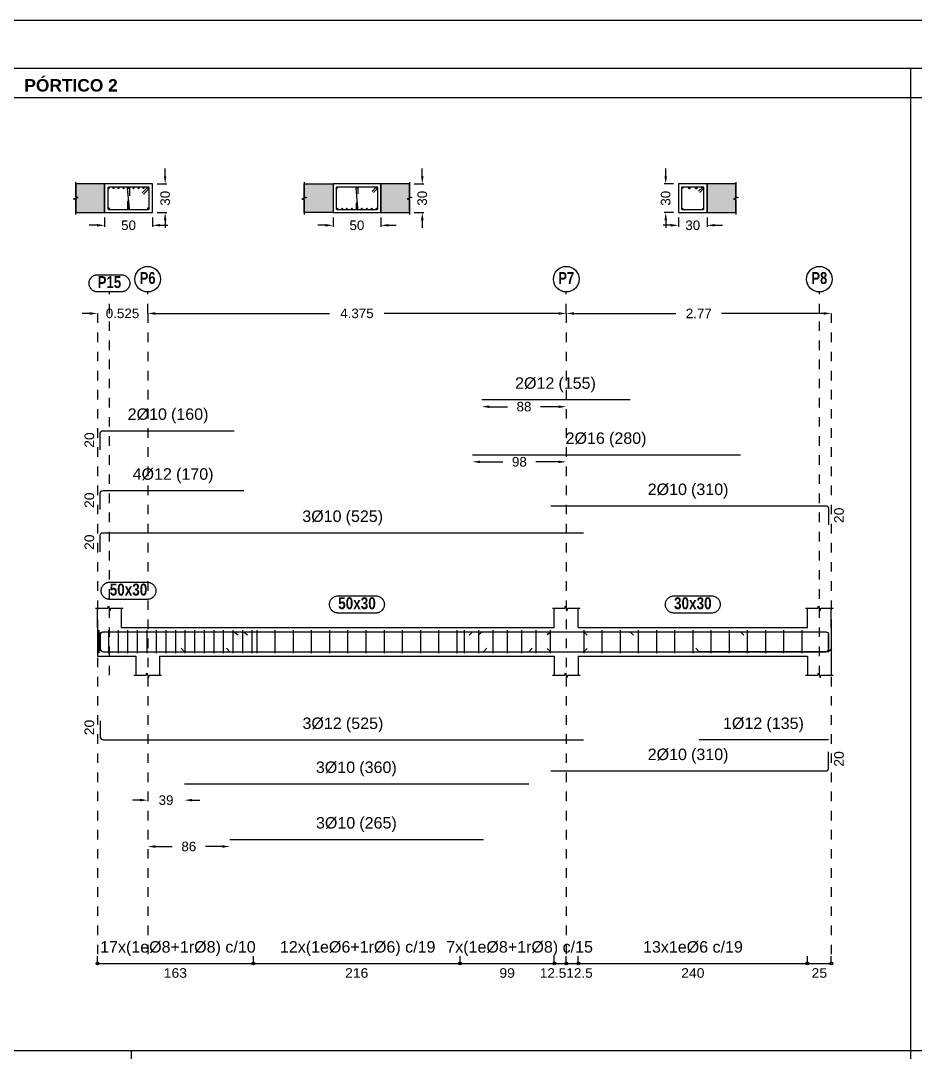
# Model space of a CAD drawing. Extents: x 2455 to 9764, y -806 to 181.
# Drawn here: x 4896.39 to 4905.75, y -571.84 to -561.05 of the extents above; entities that cross this region are included whole.
import ezdxf
from ezdxf.enums import TextEntityAlignment as Align

# ---------------------------------------------------------------- set-up
doc = ezdxf.new("R2010")
doc.units = 0
doc.header["$LTSCALE"] = 0.2
doc.header["$MEASUREMENT"] = 0
doc.linetypes.add('CYPE_RAYAPUNTO', pattern=[0.4125, 0.2025, -0.105, 0, -0.105])
doc.linetypes.add('PUNTOS2', pattern=[0.125, 0, -0.125])
doc.layers.add('01_cartela', color=6, linetype='CONTINUOUS', plot=False)
for name, color, linetype in [('01_cotas', 4, 'CONTINUOUS'), ('01_parcela', 7, 'CONTINUOUS'), ('01_primera', 5, 'CONTINUOUS'), ('01_texto cartela', 4, 'CONTINUOUS'), ('ALZ_CONT_NUDOS', 5, 'CONTINUOUS'), ('ALZ_CONT_VIG_HORMIGON', 5, 'CONTINUOUS'), ('ALZ_COT_COT_LIN_APOYOS', 120, 'CYPE_RAYAPUNTO'), ('ALZ_REF_REF_REFERENCIA', 3, 'CONTINUOUS'), ('ALZ_REF_TEXTO_REF_NOMBRE', 3, 'CONTINUOUS'), ('ARM_LONGITUDINAL_Ø10', 4, 'CONTINUOUS'), ('ARM_LONGITUDINAL_Ø12', 4, 'CONTINUOUS'), ('ARM_LONGITUDINAL_Ø16', 4, 'CONTINUOUS'), ('ARM_TRANSVERSAL_Ø6', 4, 'CONTINUOUS'), ('ARM_TRANSVERSAL_Ø8', 4, 'CONTINUOUS'), ('SEC_CONT_FORJADOS_SECCION', 8, 'CONTINUOUS'), ('SEC_CONT_VIG_HORMIGON_SECCION', 2, 'CONTINUOUS'), ('UNI_CORTANTES', 3, 'CONTINUOUS')]:
    doc.layers.add(name, color=color, linetype=linetype)
doc.layers.add('VIG_CARAS', color=5, linetype='CONTINUOUS', lineweight=9)
doc.styles.add('BERNARDO', font='GOTHICB.TTF')
doc.styles.add('CYPETXT_0.15', font='arial.ttf', dxfattribs={"height": 0.1})
doc.styles.add('Estilo1', font='swissel.ttf')
doc.styles.add('NIEVES2', font='sanss___.ttf')
doc.styles.add('NIEVES3', font='swisseb.ttf')
doc.styles.add('ROMANS', font='romans')
doc.dimstyles.new('DECIMAL-50', dxfattribs={"dimtxt": 0.08, "dimasz": 0.15, "dimexe": 0.05, "dimexo": 0.05, "dimgap": 0.09, "dimtad": 0, "dimzin": 0, "dimdsep": 46, "dimtxsty": 'ROMANS', "dimblk": 'DOTSMALL', "dimcen": 0.09, "dimclrt": 7, "dimadec": 0, "dimazin": 0, "dimtfac": 1.38, "dimtix": 1, "dimtofl": 0, "dimtmove": 2, "dimatfit": 3, "dimldrblk": 'OBLIQUE', "dimfxl": 1, "dimtolj": 1, "dimtzin": 0, "dimarcsym": 0})

# ---------------------------------------------------------------- blocks, each defined once
blk = doc.blocks.new('*D921')
at = {"layer": '01_cotas', "color": 0, "lineweight": -2, "transparency": 16777216}
for p, q in [((4897.192, -563.191), (4897.112, -563.191)), ((4897.852, -563.191), (4897.932, -563.191))]:
    blk.add_line(p, q, dxfattribs=at)
at = {"layer": '01_cotas', "color": 0, "linetype": 'PUNTOS2', "lineweight": -2, "transparency": 16777216}
for p, q in [((4897.272, -563.108), (4897.272, -563.241)), ((4897.772, -563.108), (4897.772, -563.241))]:
    blk.add_line(p, q, dxfattribs=at)
at = {"layer": '01_cotas', "color": 0, "transparency": 16777216}
for points in [[(4897.192, -563.177), (4897.192, -563.204), (4897.272, -563.191)], [(4897.852, -563.177), (4897.852, -563.204), (4897.772, -563.191)]]:
    blk.add_solid(points, dxfattribs=at)
at = {"layer": '01_cotas', "color": 5, "transparency": 16777216, "insert": (4897.522, -563.191), "char_height": 0.1, "attachment_point": 5, "style": 'Estilo1'}
blk.add_mtext('\\A1;50', dxfattribs=at)
blk = doc.blocks.new('*D922')
at = {"layer": '01_cotas', "color": 0, "lineweight": -2, "transparency": 16777216}
for p, q in [((4897.905, -562.678), (4897.905, -562.598)), ((4897.905, -563.138), (4897.905, -563.218))]:
    blk.add_line(p, q, dxfattribs=at)
at = {"layer": '01_cotas', "color": 0, "linetype": 'PUNTOS2', "lineweight": -2, "transparency": 16777216}
for p, q in [((4897.822, -562.758), (4897.955, -562.758)), ((4897.822, -563.058), (4897.955, -563.058))]:
    blk.add_line(p, q, dxfattribs=at)
at = {"layer": '01_cotas', "color": 0, "transparency": 16777216}
for points in [[(4897.891, -562.678), (4897.918, -562.678), (4897.905, -562.758)], [(4897.891, -563.138), (4897.918, -563.138), (4897.905, -563.058)]]:
    blk.add_solid(points, dxfattribs=at)
at = {"layer": '01_cotas', "color": 5, "transparency": 16777216, "insert": (4897.905, -562.908), "char_height": 0.1, "attachment_point": 5, "rotation": 90, "style": 'Estilo1'}
blk.add_mtext('\\A1;30', dxfattribs=at)
blk = doc.blocks.new('*D923')
at = {"layer": '01_cotas', "color": 0, "lineweight": -2, "transparency": 16777216}
for p, q in [((4899.579, -563.191), (4899.499, -563.191)), ((4900.239, -563.191), (4900.319, -563.191))]:
    blk.add_line(p, q, dxfattribs=at)
at = {"layer": '01_cotas', "color": 0, "linetype": 'PUNTOS2', "lineweight": -2, "transparency": 16777216}
for p, q in [((4899.659, -563.108), (4899.659, -563.241)), ((4900.159, -563.108), (4900.159, -563.241))]:
    blk.add_line(p, q, dxfattribs=at)
at = {"layer": '01_cotas', "color": 0, "transparency": 16777216}
for points in [[(4899.579, -563.177), (4899.579, -563.204), (4899.659, -563.191)], [(4900.239, -563.177), (4900.239, -563.204), (4900.159, -563.191)]]:
    blk.add_solid(points, dxfattribs=at)
at = {"layer": '01_cotas', "color": 5, "transparency": 16777216, "insert": (4899.909, -563.191), "char_height": 0.1, "attachment_point": 5, "style": 'Estilo1'}
blk.add_mtext('\\A1;50', dxfattribs=at)
blk = doc.blocks.new('*D924')
at = {"layer": '01_cotas', "color": 0, "lineweight": -2, "transparency": 16777216}
for p, q in [((4900.592, -562.678), (4900.592, -562.598)), ((4900.592, -563.138), (4900.592, -563.218))]:
    blk.add_line(p, q, dxfattribs=at)
at = {"layer": '01_cotas', "color": 0, "linetype": 'PUNTOS2', "lineweight": -2, "transparency": 16777216}
for p, q in [((4900.509, -562.758), (4900.642, -562.758)), ((4900.509, -563.058), (4900.642, -563.058))]:
    blk.add_line(p, q, dxfattribs=at)
at = {"layer": '01_cotas', "color": 0, "transparency": 16777216}
for points in [[(4900.579, -562.678), (4900.606, -562.678), (4900.592, -562.758)], [(4900.579, -563.138), (4900.606, -563.138), (4900.592, -563.058)]]:
    blk.add_solid(points, dxfattribs=at)
at = {"layer": '01_cotas', "color": 5, "transparency": 16777216, "insert": (4900.592, -562.908), "char_height": 0.1, "attachment_point": 5, "rotation": 90, "style": 'Estilo1'}
blk.add_mtext('\\A1;30', dxfattribs=at)
blk = doc.blocks.new('*D925')
at = {"layer": '01_cotas', "color": 0, "lineweight": -2, "transparency": 16777216}
for p, q in [((4903.189, -563.191), (4903.109, -563.191)), ((4903.649, -563.191), (4903.729, -563.191))]:
    blk.add_line(p, q, dxfattribs=at)
at = {"layer": '01_cotas', "color": 0, "linetype": 'PUNTOS2', "lineweight": -2, "transparency": 16777216}
for p, q in [((4903.269, -563.108), (4903.269, -563.241)), ((4903.569, -563.108), (4903.569, -563.241))]:
    blk.add_line(p, q, dxfattribs=at)
at = {"layer": '01_cotas', "color": 0, "transparency": 16777216}
for points in [[(4903.189, -563.177), (4903.189, -563.204), (4903.269, -563.191)], [(4903.649, -563.177), (4903.649, -563.204), (4903.569, -563.191)]]:
    blk.add_solid(points, dxfattribs=at)
at = {"layer": '01_cotas', "color": 5, "transparency": 16777216, "insert": (4903.419, -563.191), "char_height": 0.1, "attachment_point": 5, "style": 'Estilo1'}
blk.add_mtext('\\A1;30', dxfattribs=at)
blk = doc.blocks.new('*D926')
at = {"layer": '01_cotas', "color": 0, "lineweight": -2, "transparency": 16777216}
for p, q in [((4903.136, -562.678), (4903.136, -562.598)), ((4903.136, -563.138), (4903.136, -563.218))]:
    blk.add_line(p, q, dxfattribs=at)
at = {"layer": '01_cotas', "color": 0, "linetype": 'PUNTOS2', "lineweight": -2, "transparency": 16777216}
for p, q in [((4903.219, -562.758), (4903.086, -562.758)), ((4903.219, -563.058), (4903.086, -563.058))]:
    blk.add_line(p, q, dxfattribs=at)
at = {"layer": '01_cotas', "color": 0, "transparency": 16777216}
for points in [[(4903.123, -562.678), (4903.15, -562.678), (4903.136, -562.758)], [(4903.123, -563.138), (4903.15, -563.138), (4903.136, -563.058)]]:
    blk.add_solid(points, dxfattribs=at)
at = {"layer": '01_cotas', "color": 5, "transparency": 16777216, "insert": (4903.136, -562.908), "char_height": 0.1, "attachment_point": 5, "rotation": 90, "style": 'Estilo1'}
blk.add_mtext('\\A1;30', dxfattribs=at)
blk = doc.blocks.new('*D927')
at = {"layer": '01_cotas', "color": 0, "lineweight": -2, "transparency": 16777216}
for p, q in [((4897.117, -564.112), (4897.037, -564.112)), ((4897.802, -564.112), (4897.882, -564.112))]:
    blk.add_line(p, q, dxfattribs=at)
at = {"layer": '01_cotas', "color": 0, "transparency": 16777216}
for points in [[(4897.117, -564.099), (4897.117, -564.126), (4897.197, -564.112)], [(4897.802, -564.099), (4897.802, -564.126), (4897.722, -564.112)]]:
    blk.add_solid(points, dxfattribs=at)
at = {"layer": '01_cotas', "color": 5, "transparency": 16777216, "insert": (4897.459, -564.112), "char_height": 0.1, "attachment_point": 5, "style": 'Estilo1'}
blk.add_mtext('\\A1;0.525', dxfattribs=at)
blk = doc.blocks.new('*D928')
at = {"layer": '01_cotas', "color": 0, "lineweight": -2, "transparency": 16777216}
for p, q in [((4897.802, -564.112), (4899.624, -564.112)), ((4902.017, -564.112), (4900.195, -564.112))]:
    blk.add_line(p, q, dxfattribs=at)
at = {"layer": '01_cotas', "color": 0, "transparency": 16777216}
for points in [[(4897.802, -564.099), (4897.802, -564.126), (4897.722, -564.112)], [(4902.017, -564.099), (4902.017, -564.126), (4902.097, -564.112)]]:
    blk.add_solid(points, dxfattribs=at)
at = {"layer": '01_cotas', "color": 5, "transparency": 16777216, "insert": (4899.909, -564.112), "char_height": 0.1, "attachment_point": 5, "style": 'Estilo1'}
blk.add_mtext('\\A1;4.375', dxfattribs=at)
blk = doc.blocks.new('*D929')
at = {"layer": '01_cotas', "color": 0, "lineweight": -2, "transparency": 16777216}
for p, q in [((4902.177, -564.112), (4903.243, -564.112)), ((4904.787, -564.112), (4903.72, -564.112))]:
    blk.add_line(p, q, dxfattribs=at)
at = {"layer": '01_cotas', "color": 0, "transparency": 16777216}
for points in [[(4902.177, -564.099), (4902.177, -564.126), (4902.097, -564.112)], [(4904.787, -564.099), (4904.787, -564.126), (4904.867, -564.112)]]:
    blk.add_solid(points, dxfattribs=at)
at = {"layer": '01_cotas', "color": 5, "transparency": 16777216, "insert": (4903.482, -564.112), "char_height": 0.1, "attachment_point": 5, "style": 'Estilo1'}
blk.add_mtext('\\A1;2.77', dxfattribs=at)
blk = doc.blocks.new('*D930')
at = {"layer": '01_cotas', "color": 0, "lineweight": -2, "transparency": 16777216}
for p, q in [((4901.197, -565.664), (4901.433, -565.664)), ((4902.017, -565.664), (4901.78, -565.664))]:
    blk.add_line(p, q, dxfattribs=at)
at = {"layer": '01_cotas', "color": 0, "transparency": 16777216}
for points in [[(4901.197, -565.651), (4901.197, -565.677), (4901.117, -565.664)], [(4902.017, -565.651), (4902.017, -565.677), (4902.097, -565.664)]]:
    blk.add_solid(points, dxfattribs=at)
at = {"layer": '01_cotas', "color": 5, "transparency": 16777216, "insert": (4901.607, -565.664), "char_height": 0.1, "attachment_point": 5, "style": 'Estilo1'}
blk.add_mtext('\\A1;98', dxfattribs=at)
blk = doc.blocks.new('*D931')
at = {"layer": '01_cotas', "color": 0, "lineweight": -2, "transparency": 16777216}
for p, q in [((4901.294, -565.087), (4901.482, -565.087)), ((4902.017, -565.087), (4901.828, -565.087))]:
    blk.add_line(p, q, dxfattribs=at)
at = {"layer": '01_cotas', "color": 0, "transparency": 16777216}
for points in [[(4901.294, -565.074), (4901.294, -565.101), (4901.214, -565.087)], [(4902.017, -565.074), (4902.017, -565.101), (4902.097, -565.087)]]:
    blk.add_solid(points, dxfattribs=at)
at = {"layer": '01_cotas', "color": 5, "transparency": 16777216, "insert": (4901.655, -565.087), "char_height": 0.1, "attachment_point": 5, "style": 'Estilo1'}
blk.add_mtext('\\A1;88', dxfattribs=at)
blk = doc.blocks.new('*D932')
at = {"layer": '01_cotas', "color": 0, "lineweight": -2, "transparency": 16777216}
for p, q in [((4897.642, -569.201), (4897.562, -569.201)), ((4898.187, -569.201), (4898.267, -569.201))]:
    blk.add_line(p, q, dxfattribs=at)
at = {"layer": '01_cotas', "color": 0, "transparency": 16777216}
for points in [[(4897.642, -569.187), (4897.642, -569.214), (4897.722, -569.201)], [(4898.187, -569.187), (4898.187, -569.214), (4898.107, -569.201)]]:
    blk.add_solid(points, dxfattribs=at)
at = {"layer": '01_cotas', "color": 5, "transparency": 16777216, "insert": (4897.914, -569.201), "char_height": 0.1, "attachment_point": 5, "style": 'Estilo1'}
blk.add_mtext('\\A1;39', dxfattribs=at)
blk = doc.blocks.new('*D933')
at = {"layer": '01_cotas', "color": 0, "lineweight": -2, "transparency": 16777216}
for p, q in [((4897.802, -569.686), (4897.979, -569.686)), ((4898.502, -569.686), (4898.326, -569.686))]:
    blk.add_line(p, q, dxfattribs=at)
at = {"layer": '01_cotas', "color": 0, "transparency": 16777216}
for points in [[(4897.802, -569.672), (4897.802, -569.699), (4897.722, -569.686)], [(4898.502, -569.672), (4898.502, -569.699), (4898.582, -569.686)]]:
    blk.add_solid(points, dxfattribs=at)
at = {"layer": '01_cotas', "color": 5, "transparency": 16777216, "insert": (4898.152, -569.686), "char_height": 0.1, "attachment_point": 5, "style": 'Estilo1'}
blk.add_mtext('\\A1;86', dxfattribs=at)

msp = doc.modelspace()

# ---------------------------------------------------------------- hatches: boundary and pattern name
at = {"layer": 'SEC_CONT_FORJADOS_SECCION', "true_color": 0xdad7d3}
for points in [[(4896.972, -563.058), (4897.272, -563.058), (4897.272, -562.758), (4896.972, -562.758)], [(4899.359, -562.758), (4899.659, -562.758), (4899.659, -563.058), (4899.359, -563.058)], [(4900.459, -562.758), (4900.159, -562.758), (4900.159, -563.058), (4900.459, -563.058)], [(4903.869, -562.758), (4903.569, -562.758), (4903.569, -563.058), (4903.869, -563.058)]]:
    msp.add_hatch(color=254, dxfattribs=at).paths.add_polyline_path(points)

# ---------------------------------------------------------------- linework, layer by layer
at = {"layer": '01_cartela', "color": 3}
msp.add_lwpolyline([(4886.819, -561.051), (4886.819, -582.586), (4917.457, -582.586), (4917.457, -561.051)], close=True, dxfattribs=at)
at = {"layer": '01_parcela', "color": 7, "ltscale": 2.5}
for p, q in [((4910.183, -561.551), (4887.319, -561.551)), ((4905.694, -561.551), (4905.693, -571.818)), ((4887.318, -571.818), (4910.183, -571.818)), ((4897.549, -571.818), (4897.55, -582.086)), ((4905.693, -571.818), (4905.695, -582.086))]:
    msp.add_line(p, q, dxfattribs=at)
at = {"layer": '01_primera', "ltscale": 2.5}
msp.add_line((4887.319, -561.853), (4910.183, -561.853), dxfattribs=at)
at = {"layer": 'ALZ_CONT_NUDOS'}
for p, q in [((4897.197, -567.395), (4897.197, -567.195)), ((4897.447, -567.395), (4897.447, -567.195)), ((4901.972, -567.395), (4901.972, -567.195)), ((4902.222, -567.395), (4902.222, -567.195)), ((4904.617, -567.395), (4904.617, -567.195)), ((4904.867, -567.395), (4904.867, -567.195)), ((4897.597, -567.695), (4897.597, -567.895)), ((4897.847, -567.695), (4897.847, -567.895)), ((4901.972, -567.695), (4901.972, -567.895)), ((4902.222, -567.695), (4902.222, -567.895)), ((4904.617, -567.695), (4904.617, -567.895)), ((4904.867, -567.695), (4904.867, -567.895))]:
    msp.add_line(p, q, dxfattribs=at)
for points in [[(4897.177, -567.195), (4897.307, -567.195), (4897.314, -567.17), (4897.329, -567.22), (4897.337, -567.195), (4897.467, -567.195)], [(4901.952, -567.195), (4902.082, -567.195), (4902.089, -567.17), (4902.104, -567.22), (4902.112, -567.195), (4902.242, -567.195)], [(4904.597, -567.195), (4904.727, -567.195), (4904.734, -567.17), (4904.749, -567.22), (4904.757, -567.195), (4904.887, -567.195)], [(4897.197, -567.395), (4897.197, -567.695), (4897.447, -567.695)], [(4897.597, -567.395), (4897.847, -567.395)], [(4904.867, -567.395), (4904.867, -567.695)], [(4897.577, -567.895), (4897.707, -567.895), (4897.714, -567.87), (4897.729, -567.92), (4897.737, -567.895), (4897.867, -567.895)], [(4901.952, -567.895), (4902.082, -567.895), (4902.089, -567.87), (4902.104, -567.92), (4902.112, -567.895), (4902.242, -567.895)], [(4904.597, -567.895), (4904.727, -567.895), (4904.734, -567.87), (4904.749, -567.92), (4904.757, -567.895), (4904.887, -567.895)]]:
    msp.add_lwpolyline(points, dxfattribs=at)
at = {"layer": 'ALZ_CONT_VIG_HORMIGON'}
for p, q in [((4897.447, -567.395), (4897.597, -567.395)), ((4897.847, -567.395), (4901.972, -567.395)), ((4902.222, -567.395), (4904.617, -567.395)), ((4897.447, -567.695), (4897.597, -567.695)), ((4897.847, -567.695), (4901.972, -567.695)), ((4902.222, -567.695), (4904.617, -567.695))]:
    msp.add_line(p, q, dxfattribs=at)
at = {"layer": 'ALZ_COT_COT_LIN_APOYOS'}
for p, q in [((4897.322, -564.112), (4897.322, -563.887)), ((4897.722, -564.112), (4897.722, -563.887)), ((4902.097, -564.112), (4902.097, -563.887)), ((4904.742, -564.112), (4904.742, -563.887)), ((4897.197, -564.112), (4897.197, -570.908)), ((4897.322, -567.895), (4897.322, -564.112)), ((4897.722, -564.112), (4897.722, -570.908)), ((4902.097, -564.112), (4902.097, -570.908)), ((4904.742, -567.895), (4904.742, -564.112)), ((4904.867, -564.112), (4904.867, -570.908))]:
    msp.add_line(p, q, dxfattribs=at)
at = {"layer": 'ALZ_REF_REF_REFERENCIA'}
msp.add_lwpolyline([(4897.445, -563.707), (4897.451, -563.708), (4897.457, -563.708), (4897.463, -563.709), (4897.469, -563.711), (4897.474, -563.712), (4897.48, -563.714), (4897.485, -563.717), (4897.491, -563.72), (4897.496, -563.723), (4897.501, -563.727), (4897.505, -563.731), (4897.509, -563.735), (4897.514, -563.739), (4897.517, -563.744), (4897.521, -563.749), (4897.524, -563.754), (4897.526, -563.759), (4897.529, -563.765), (4897.531, -563.771), (4897.532, -563.776), (4897.534, -563.782), (4897.534, -563.788), (4897.535, -563.794), (4897.535, -563.8), (4897.534, -563.806), (4897.534, -563.812), (4897.532, -563.818), (4897.531, -563.824), (4897.529, -563.83), (4897.526, -563.835), (4897.524, -563.841), (4897.521, -563.846), (4897.517, -563.851), (4897.514, -563.855), (4897.509, -563.86), (4897.505, -563.864), (4897.501, -563.868), (4897.496, -563.872), (4897.491, -563.875), (4897.485, -563.878), (4897.48, -563.88), (4897.474, -563.882), (4897.469, -563.884), (4897.463, -563.886), (4897.457, -563.887), (4897.451, -563.887), (4897.445, -563.887), (4897.199, -563.887), (4897.193, -563.887), (4897.187, -563.887), (4897.181, -563.886), (4897.175, -563.884), (4897.169, -563.882), (4897.164, -563.88), (4897.158, -563.878), (4897.153, -563.875), (4897.148, -563.872), (4897.143, -563.868), (4897.138, -563.864), (4897.134, -563.86), (4897.13, -563.855), (4897.126, -563.851), (4897.123, -563.846), (4897.12, -563.841), (4897.117, -563.835), (4897.115, -563.83), (4897.113, -563.824), (4897.111, -563.818), (4897.11, -563.812), (4897.109, -563.806), (4897.109, -563.8), (4897.109, -563.794), (4897.109, -563.788), (4897.11, -563.782), (4897.111, -563.776), (4897.113, -563.771), (4897.115, -563.765), (4897.117, -563.759), (4897.12, -563.754), (4897.123, -563.749), (4897.126, -563.744), (4897.13, -563.739), (4897.134, -563.735), (4897.138, -563.731), (4897.143, -563.727), (4897.148, -563.723), (4897.153, -563.72), (4897.158, -563.717), (4897.164, -563.714), (4897.169, -563.712), (4897.175, -563.711), (4897.181, -563.709), (4897.187, -563.708), (4897.193, -563.708), (4897.199, -563.707), (4897.445, -563.707)], close=True, dxfattribs=at)
for centre in [(4897.722, -563.754), (4902.097, -563.754), (4904.742, -563.754)]:
    msp.add_circle(centre, 0.134, dxfattribs=at)
at = {"layer": 'ALZ_REF_TEXTO_REF_NOMBRE', "color": 5}
for points in [[(4897.718, -566.922), (4897.724, -566.922), (4897.73, -566.923), (4897.736, -566.924), (4897.742, -566.925), (4897.748, -566.927), (4897.753, -566.929), (4897.759, -566.932), (4897.764, -566.935), (4897.769, -566.938), (4897.774, -566.942), (4897.779, -566.945), (4897.783, -566.95), (4897.787, -566.954), (4897.791, -566.959), (4897.794, -566.964), (4897.797, -566.969), (4897.8, -566.974), (4897.802, -566.98), (4897.804, -566.986), (4897.806, -566.991), (4897.807, -566.997), (4897.808, -567.003), (4897.808, -567.009), (4897.808, -567.015), (4897.808, -567.021), (4897.807, -567.027), (4897.806, -567.033), (4897.804, -567.039), (4897.802, -567.045), (4897.8, -567.05), (4897.797, -567.055), (4897.794, -567.061), (4897.791, -567.066), (4897.787, -567.07), (4897.783, -567.075), (4897.779, -567.079), (4897.774, -567.083), (4897.769, -567.086), (4897.764, -567.09), (4897.759, -567.092), (4897.753, -567.095), (4897.748, -567.097), (4897.742, -567.099), (4897.736, -567.1), (4897.73, -567.101), (4897.724, -567.102), (4897.718, -567.102), (4897.325, -567.102), (4897.319, -567.102), (4897.313, -567.101), (4897.307, -567.1), (4897.302, -567.099), (4897.296, -567.097), (4897.29, -567.095), (4897.285, -567.092), (4897.279, -567.09), (4897.274, -567.086), (4897.27, -567.083), (4897.265, -567.079), (4897.261, -567.075), (4897.257, -567.07), (4897.253, -567.066), (4897.249, -567.061), (4897.246, -567.055), (4897.244, -567.05), (4897.241, -567.045), (4897.239, -567.039), (4897.238, -567.033), (4897.237, -567.027), (4897.236, -567.021), (4897.235, -567.015), (4897.235, -567.009), (4897.236, -567.003), (4897.237, -566.997), (4897.238, -566.991), (4897.239, -566.986), (4897.241, -566.98), (4897.244, -566.974), (4897.246, -566.969), (4897.249, -566.964), (4897.253, -566.959), (4897.257, -566.954), (4897.261, -566.95), (4897.265, -566.945), (4897.27, -566.942), (4897.274, -566.938), (4897.279, -566.935), (4897.285, -566.932), (4897.29, -566.929), (4897.296, -566.927), (4897.302, -566.925), (4897.307, -566.924), (4897.313, -566.923), (4897.319, -566.922), (4897.325, -566.922), (4897.718, -566.922)], [(4900.106, -567.065), (4900.112, -567.065), (4900.118, -567.066), (4900.124, -567.067), (4900.13, -567.068), (4900.135, -567.07), (4900.141, -567.072), (4900.146, -567.074), (4900.152, -567.077), (4900.157, -567.081), (4900.162, -567.084), (4900.166, -567.088), (4900.17, -567.092), (4900.175, -567.097), (4900.178, -567.101), (4900.182, -567.106), (4900.185, -567.111), (4900.187, -567.117), (4900.19, -567.122), (4900.192, -567.128), (4900.193, -567.134), (4900.195, -567.14), (4900.195, -567.146), (4900.196, -567.152), (4900.196, -567.158), (4900.195, -567.164), (4900.195, -567.17), (4900.193, -567.176), (4900.192, -567.181), (4900.19, -567.187), (4900.187, -567.193), (4900.185, -567.198), (4900.182, -567.203), (4900.178, -567.208), (4900.175, -567.213), (4900.17, -567.217), (4900.166, -567.221), (4900.162, -567.225), (4900.157, -567.229), (4900.152, -567.232), (4900.146, -567.235), (4900.141, -567.238), (4900.135, -567.24), (4900.13, -567.242), (4900.124, -567.243), (4900.118, -567.244), (4900.112, -567.245), (4900.106, -567.245), (4899.713, -567.245), (4899.707, -567.245), (4899.701, -567.244), (4899.695, -567.243), (4899.689, -567.242), (4899.683, -567.24), (4899.678, -567.238), (4899.672, -567.235), (4899.667, -567.232), (4899.662, -567.229), (4899.657, -567.225), (4899.652, -567.221), (4899.648, -567.217), (4899.644, -567.213), (4899.64, -567.208), (4899.637, -567.203), (4899.634, -567.198), (4899.631, -567.193), (4899.629, -567.187), (4899.627, -567.181), (4899.625, -567.176), (4899.624, -567.17), (4899.623, -567.164), (4899.623, -567.158), (4899.623, -567.152), (4899.623, -567.146), (4899.624, -567.14), (4899.625, -567.134), (4899.627, -567.128), (4899.629, -567.122), (4899.631, -567.117), (4899.634, -567.111), (4899.637, -567.106), (4899.64, -567.101), (4899.644, -567.097), (4899.648, -567.092), (4899.652, -567.088), (4899.657, -567.084), (4899.662, -567.081), (4899.667, -567.077), (4899.672, -567.074), (4899.678, -567.072), (4899.683, -567.07), (4899.689, -567.068), (4899.695, -567.067), (4899.701, -567.066), (4899.707, -567.065), (4899.713, -567.065), (4900.106, -567.065)], [(4903.616, -567.065), (4903.622, -567.065), (4903.628, -567.066), (4903.634, -567.067), (4903.64, -567.068), (4903.645, -567.07), (4903.651, -567.072), (4903.656, -567.074), (4903.662, -567.077), (4903.667, -567.081), (4903.672, -567.084), (4903.676, -567.088), (4903.68, -567.092), (4903.685, -567.097), (4903.688, -567.101), (4903.692, -567.106), (4903.695, -567.111), (4903.697, -567.117), (4903.7, -567.122), (4903.702, -567.128), (4903.703, -567.134), (4903.705, -567.14), (4903.705, -567.146), (4903.706, -567.152), (4903.706, -567.158), (4903.705, -567.164), (4903.705, -567.17), (4903.703, -567.176), (4903.702, -567.181), (4903.7, -567.187), (4903.697, -567.193), (4903.695, -567.198), (4903.692, -567.203), (4903.688, -567.208), (4903.685, -567.213), (4903.68, -567.217), (4903.676, -567.221), (4903.672, -567.225), (4903.667, -567.229), (4903.662, -567.232), (4903.656, -567.235), (4903.651, -567.238), (4903.645, -567.24), (4903.64, -567.242), (4903.634, -567.243), (4903.628, -567.244), (4903.622, -567.245), (4903.616, -567.245), (4903.223, -567.245), (4903.217, -567.245), (4903.211, -567.244), (4903.205, -567.243), (4903.199, -567.242), (4903.193, -567.24), (4903.188, -567.238), (4903.182, -567.235), (4903.177, -567.232), (4903.172, -567.229), (4903.167, -567.225), (4903.162, -567.221), (4903.158, -567.217), (4903.154, -567.213), (4903.15, -567.208), (4903.147, -567.203), (4903.144, -567.198), (4903.141, -567.193), (4903.139, -567.187), (4903.137, -567.181), (4903.135, -567.176), (4903.134, -567.17), (4903.133, -567.164), (4903.133, -567.158), (4903.133, -567.152), (4903.133, -567.146), (4903.134, -567.14), (4903.135, -567.134), (4903.137, -567.128), (4903.139, -567.122), (4903.141, -567.117), (4903.144, -567.111), (4903.147, -567.106), (4903.15, -567.101), (4903.154, -567.097), (4903.158, -567.092), (4903.162, -567.088), (4903.167, -567.084), (4903.172, -567.081), (4903.177, -567.077), (4903.182, -567.074), (4903.188, -567.072), (4903.193, -567.07), (4903.199, -567.068), (4903.205, -567.067), (4903.211, -567.066), (4903.217, -567.065), (4903.223, -567.065), (4903.616, -567.065)]]:
    msp.add_lwpolyline(points, close=True, dxfattribs=at)
at = {"layer": 'ARM_LONGITUDINAL_Ø10'}
for p, q in [((4898.627, -567.441), (4898.667, -567.471)), ((4901.937, -567.441), (4901.899, -567.474)), ((4902.277, -567.441), (4902.314, -567.475)), ((4898.107, -567.649), (4898.071, -567.613)), ((4898.582, -567.649), (4898.547, -567.613)), ((4901.232, -567.649), (4901.268, -567.613)), ((4901.707, -567.649), (4901.742, -567.613)), ((4901.937, -567.649), (4901.899, -567.616))]:
    msp.add_line(p, q, dxfattribs=at)
for points in [[(4897.227, -565.538), (4897.227, -565.363), (4897.229, -565.353), (4897.234, -565.345), (4897.242, -565.339), (4897.252, -565.338), (4898.627, -565.338)], [(4901.937, -566.123), (4904.812, -566.123), (4904.821, -566.125), (4904.829, -566.131), (4904.835, -566.139), (4904.837, -566.148), (4904.837, -566.323)], [(4897.227, -566.605), (4897.227, -566.43), (4897.229, -566.421), (4897.234, -566.412), (4897.242, -566.407), (4897.252, -566.405), (4902.277, -566.405)], [(4897.227, -567.641), (4897.227, -567.466), (4897.229, -567.456), (4897.234, -567.448), (4897.242, -567.443), (4897.252, -567.441), (4902.277, -567.441)], [(4897.227, -567.641), (4897.227, -567.466), (4897.229, -567.456), (4897.234, -567.448), (4897.242, -567.443), (4897.252, -567.441), (4898.627, -567.441)], [(4901.937, -567.441), (4904.812, -567.441), (4904.821, -567.443), (4904.829, -567.448), (4904.835, -567.456), (4904.837, -567.466), (4904.837, -567.641)], [(4901.937, -567.649), (4904.812, -567.649), (4904.821, -567.647), (4904.829, -567.641), (4904.835, -567.633), (4904.837, -567.624), (4904.837, -567.449)], [(4898.107, -567.649), (4901.707, -567.649)], [(4898.582, -567.649), (4901.232, -567.649)], [(4901.937, -568.895), (4904.812, -568.895), (4904.821, -568.893), (4904.829, -568.888), (4904.835, -568.88), (4904.837, -568.87), (4904.837, -568.695)], [(4898.107, -569.03), (4901.707, -569.03)], [(4898.582, -569.611), (4901.232, -569.611)]]:
    msp.add_lwpolyline(points, dxfattribs=at)
for centre in [(4897.315, -562.801), (4897.366, -562.801), (4897.522, -562.801), (4897.678, -562.801), (4897.729, -562.801), (4899.7, -562.799), (4899.909, -562.799), (4900.118, -562.799), (4903.31, -562.799), (4903.528, -562.799), (4899.754, -563.017), (4899.805, -563.017), (4899.857, -563.017), (4899.962, -563.017), (4900.013, -563.017), (4900.065, -563.017), (4903.31, -563.017), (4903.528, -563.017)]:
    msp.add_circle(centre, 0.005, dxfattribs=at)
at = {"layer": 'ARM_LONGITUDINAL_Ø12'}
for p, q in [((4898.727, -567.441), (4898.767, -567.471)), ((4901.214, -567.441), (4901.178, -567.476)), ((4902.764, -567.441), (4902.799, -567.476)), ((4902.277, -567.649), (4902.314, -567.615)), ((4903.487, -567.649), (4903.451, -567.613)), ((4904.837, -567.649), (4904.872, -567.613))]:
    msp.add_line(p, q, dxfattribs=at)
for points in [[(4901.214, -565.012), (4902.764, -565.012)], [(4897.227, -566.163), (4897.227, -565.993), (4897.229, -565.982), (4897.236, -565.972), (4897.245, -565.966), (4897.257, -565.963), (4898.727, -565.963)], [(4897.227, -567.641), (4897.227, -567.471), (4897.229, -567.459), (4897.236, -567.45), (4897.245, -567.443), (4897.257, -567.441), (4898.727, -567.441)], [(4897.227, -567.449), (4897.227, -567.619), (4897.229, -567.63), (4897.236, -567.64), (4897.245, -567.646), (4897.257, -567.649), (4902.277, -567.649)], [(4901.214, -567.441), (4902.764, -567.441)], [(4904.837, -567.649), (4903.487, -567.649)], [(4897.227, -568.37), (4897.227, -568.54), (4897.229, -568.551), (4897.236, -568.561), (4897.245, -568.567), (4897.257, -568.57), (4902.277, -568.57)], [(4904.837, -568.57), (4903.487, -568.57)]]:
    msp.add_lwpolyline(points, dxfattribs=at)
for centre in [(4897.417, -562.802), (4897.47, -562.802), (4897.574, -562.802), (4897.626, -562.802), (4897.316, -563.014), (4897.522, -563.014), (4897.728, -563.014), (4899.701, -563.016), (4899.909, -563.016), (4900.117, -563.016)]:
    msp.add_circle(centre, 0.006, dxfattribs=at)
at = {"layer": 'ARM_LONGITUDINAL_Ø16'}
for p, q in [((4901.117, -567.441), (4901.081, -567.476)), ((4903.917, -567.441), (4903.952, -567.476))]:
    msp.add_line(p, q, dxfattribs=at)
for points in [[(4901.117, -565.589), (4903.917, -565.589)], [(4901.117, -567.441), (4903.917, -567.441)]]:
    msp.add_lwpolyline(points, dxfattribs=at)
for centre in [(4903.382, -562.802), (4903.457, -562.802)]:
    msp.add_circle(centre, 0.008, dxfattribs=at)
at = {"layer": 'ARM_TRANSVERSAL_Ø6'}
for p, q in [((4898.862, -567.425), (4898.862, -567.665)), ((4899.052, -567.425), (4899.052, -567.665)), ((4899.242, -567.425), (4899.242, -567.665)), ((4899.432, -567.425), (4899.432, -567.665)), ((4899.622, -567.425), (4899.622, -567.665)), ((4899.812, -567.425), (4899.812, -567.665)), ((4900.002, -567.425), (4900.002, -567.665)), ((4900.192, -567.425), (4900.192, -567.665)), ((4900.382, -567.425), (4900.382, -567.665)), ((4900.572, -567.425), (4900.572, -567.665)), ((4900.762, -567.425), (4900.762, -567.665)), ((4900.952, -567.425), (4900.952, -567.665)), ((4902.279, -567.425), (4902.279, -567.665)), ((4902.469, -567.425), (4902.469, -567.665)), ((4902.659, -567.425), (4902.659, -567.665)), ((4902.849, -567.425), (4902.849, -567.665)), ((4903.039, -567.425), (4903.039, -567.665)), ((4903.229, -567.425), (4903.229, -567.665)), ((4903.419, -567.425), (4903.419, -567.665)), ((4903.609, -567.425), (4903.609, -567.665)), ((4903.799, -567.425), (4903.799, -567.665)), ((4903.989, -567.425), (4903.989, -567.665)), ((4904.179, -567.425), (4904.179, -567.665)), ((4904.369, -567.425), (4904.369, -567.665)), ((4904.559, -567.425), (4904.559, -567.665))]:
    msp.add_line(p, q, dxfattribs=at)
for points in [[(4900.081, -562.849), (4900.124, -562.806), (4900.125, -562.805), (4900.126, -562.803), (4900.126, -562.801), (4900.126, -562.8), (4900.126, -562.798), (4900.126, -562.796), (4900.125, -562.795), (4900.124, -562.793), (4900.122, -562.792), (4900.121, -562.791), (4900.119, -562.791), (4900.117, -562.791), (4899.701, -562.791), (4899.698, -562.791), (4899.695, -562.793), (4899.693, -562.796), (4899.692, -562.8), (4899.692, -563.016), (4899.693, -563.019), (4899.695, -563.022), (4899.698, -563.024), (4899.701, -563.025), (4900.117, -563.025), (4900.121, -563.024), (4900.124, -563.022), (4900.126, -563.019), (4900.126, -563.016), (4900.126, -562.8), (4900.126, -562.798), (4900.126, -562.796), (4900.125, -562.795), (4900.124, -562.793), (4900.122, -562.792), (4900.121, -562.791), (4900.119, -562.791), (4900.117, -562.791), (4900.116, -562.791), (4900.114, -562.791), (4900.112, -562.792), (4900.111, -562.793), (4900.069, -562.836)], [(4899.9, -562.956), (4899.9, -563.016), (4899.901, -563.018), (4899.901, -563.02), (4899.902, -563.021), (4899.904, -563.023), (4899.905, -563.024), (4899.907, -563.024), (4899.909, -563.025), (4899.911, -563.024), (4899.913, -563.024), (4899.915, -563.023), (4899.916, -563.021), (4899.917, -563.02), (4899.918, -563.018), (4899.918, -563.016), (4899.9, -562.8), (4899.901, -562.798), (4899.901, -562.796), (4899.902, -562.794), (4899.904, -562.793), (4899.905, -562.792), (4899.907, -562.791), (4899.909, -562.791), (4899.911, -562.791), (4899.913, -562.792), (4899.915, -562.793), (4899.916, -562.794), (4899.917, -562.796), (4899.918, -562.798), (4899.918, -562.8), (4899.918, -562.86)], [(4903.492, -562.847), (4903.534, -562.804), (4903.535, -562.803), (4903.536, -562.802), (4903.536, -562.8), (4903.536, -562.799), (4903.536, -562.797), (4903.536, -562.796), (4903.535, -562.794), (4903.534, -562.793), (4903.533, -562.792), (4903.531, -562.791), (4903.53, -562.791), (4903.528, -562.791), (4903.31, -562.791), (4903.307, -562.791), (4903.305, -562.793), (4903.303, -562.796), (4903.302, -562.799), (4903.302, -563.017), (4903.303, -563.02), (4903.305, -563.022), (4903.307, -563.024), (4903.31, -563.025), (4903.528, -563.025), (4903.531, -563.024), (4903.534, -563.022), (4903.536, -563.02), (4903.536, -563.017), (4903.536, -562.799), (4903.536, -562.797), (4903.536, -562.796), (4903.535, -562.794), (4903.534, -562.793), (4903.533, -562.792), (4903.531, -562.791), (4903.53, -562.791), (4903.528, -562.791), (4903.527, -562.791), (4903.525, -562.791), (4903.524, -562.792), (4903.523, -562.793), (4903.48, -562.835)]]:
    msp.add_lwpolyline(points, dxfattribs=at)
at = {"layer": 'ARM_TRANSVERSAL_Ø8'}
for p, q in [((4897.212, -567.425), (4897.212, -567.665)), ((4897.312, -567.425), (4897.312, -567.665)), ((4897.412, -567.425), (4897.412, -567.665)), ((4897.512, -567.425), (4897.512, -567.665)), ((4897.612, -567.425), (4897.612, -567.665)), ((4897.712, -567.425), (4897.712, -567.665)), ((4897.812, -567.425), (4897.812, -567.665)), ((4897.912, -567.425), (4897.912, -567.665)), ((4898.012, -567.425), (4898.012, -567.665)), ((4898.112, -567.425), (4898.112, -567.665)), ((4898.212, -567.425), (4898.212, -567.665)), ((4898.312, -567.425), (4898.312, -567.665)), ((4898.412, -567.425), (4898.412, -567.665)), ((4898.512, -567.425), (4898.512, -567.665)), ((4898.612, -567.425), (4898.612, -567.665)), ((4898.712, -567.425), (4898.712, -567.665)), ((4898.812, -567.425), (4898.812, -567.665)), ((4901.029, -567.425), (4901.029, -567.665)), ((4901.179, -567.425), (4901.179, -567.665)), ((4901.329, -567.425), (4901.329, -567.665)), ((4901.479, -567.425), (4901.479, -567.665)), ((4901.629, -567.425), (4901.629, -567.665)), ((4901.779, -567.425), (4901.779, -567.665)), ((4901.929, -567.425), (4901.929, -567.665))]:
    msp.add_line(p, q, dxfattribs=at)
for points in [[(4897.678, -562.865), (4897.735, -562.809), (4897.736, -562.807), (4897.737, -562.806), (4897.738, -562.804), (4897.738, -562.802), (4897.738, -562.8), (4897.737, -562.798), (4897.736, -562.796), (4897.735, -562.795), (4897.733, -562.793), (4897.732, -562.792), (4897.73, -562.792), (4897.728, -562.792), (4897.316, -562.792), (4897.312, -562.792), (4897.309, -562.795), (4897.307, -562.798), (4897.306, -562.802), (4897.306, -563.014), (4897.307, -563.018), (4897.309, -563.021), (4897.312, -563.023), (4897.316, -563.024), (4897.728, -563.024), (4897.732, -563.023), (4897.735, -563.021), (4897.737, -563.018), (4897.738, -563.014), (4897.738, -562.802), (4897.738, -562.8), (4897.737, -562.798), (4897.736, -562.796), (4897.735, -562.795), (4897.733, -562.793), (4897.732, -562.792), (4897.73, -562.792), (4897.728, -562.792), (4897.726, -562.792), (4897.724, -562.792), (4897.722, -562.793), (4897.721, -562.795), (4897.664, -562.851)], [(4897.512, -562.934), (4897.512, -563.014), (4897.512, -563.016), (4897.513, -563.018), (4897.514, -563.02), (4897.516, -563.022), (4897.517, -563.023), (4897.52, -563.023), (4897.522, -563.024), (4897.524, -563.023), (4897.526, -563.023), (4897.528, -563.022), (4897.53, -563.02), (4897.531, -563.018), (4897.532, -563.016), (4897.532, -563.014), (4897.512, -562.802), (4897.512, -562.799), (4897.513, -562.797), (4897.514, -562.795), (4897.516, -562.794), (4897.517, -562.793), (4897.52, -562.792), (4897.522, -562.792), (4897.524, -562.792), (4897.526, -562.793), (4897.528, -562.794), (4897.53, -562.795), (4897.531, -562.797), (4897.532, -562.799), (4897.532, -562.802), (4897.532, -562.882)]]:
    msp.add_lwpolyline(points, dxfattribs=at)
at = {"layer": 'SEC_CONT_FORJADOS_SECCION'}
for points in [[(4896.972, -563.078), (4896.972, -562.923), (4896.947, -562.915), (4896.997, -562.9), (4896.972, -562.893), (4896.972, -562.738)], [(4896.972, -563.058), (4897.272, -563.058), (4897.272, -562.758), (4896.972, -562.758)], [(4899.359, -562.738), (4899.359, -562.893), (4899.384, -562.9), (4899.334, -562.915), (4899.359, -562.923), (4899.359, -563.078)], [(4899.359, -562.758), (4899.659, -562.758), (4899.659, -563.058), (4899.359, -563.058)], [(4900.459, -562.758), (4900.159, -562.758), (4900.159, -563.058), (4900.459, -563.058)], [(4900.459, -562.738), (4900.459, -562.893), (4900.484, -562.9), (4900.434, -562.915), (4900.459, -562.923), (4900.459, -563.078)], [(4903.869, -562.758), (4903.569, -562.758), (4903.569, -563.058), (4903.869, -563.058)], [(4903.869, -562.738), (4903.869, -562.893), (4903.894, -562.9), (4903.844, -562.915), (4903.869, -562.923), (4903.869, -563.078)]]:
    msp.add_lwpolyline(points, dxfattribs=at)
at = {"layer": 'SEC_CONT_FORJADOS_SECCION', "color": 254, "true_color": 0xdad7d3}
for points in [[(4896.972, -563.058), (4897.272, -563.058), (4897.272, -562.758), (4896.972, -562.758)], [(4899.359, -562.758), (4899.659, -562.758), (4899.659, -563.058), (4899.359, -563.058)], [(4900.459, -562.758), (4900.159, -562.758), (4900.159, -563.058), (4900.459, -563.058)], [(4903.869, -562.758), (4903.569, -562.758), (4903.569, -563.058), (4903.869, -563.058)]]:
    msp.add_lwpolyline(points, close=True, dxfattribs=at)
at = {"layer": 'SEC_CONT_VIG_HORMIGON_SECCION'}
for points in [[(4897.772, -562.758), (4897.272, -562.758), (4897.272, -563.058), (4897.772, -563.058), (4897.772, -562.758)], [(4900.159, -562.758), (4899.659, -562.758), (4899.659, -563.058), (4900.159, -563.058), (4900.159, -562.758)], [(4903.569, -562.758), (4903.269, -562.758), (4903.269, -563.058), (4903.569, -563.058), (4903.569, -562.758)]]:
    msp.add_lwpolyline(points, close=True, dxfattribs=at)
at = {"layer": 'UNI_CORTANTES', "color": 2}
for p, q in [((4897.197, -570.908), (4897.197, -570.833)), ((4898.827, -570.908), (4898.827, -570.833)), ((4900.987, -570.908), (4900.987, -570.833)), ((4901.972, -570.908), (4901.972, -570.833)), ((4902.097, -570.908), (4902.097, -570.833)), ((4902.222, -570.908), (4902.222, -570.833)), ((4904.617, -570.908), (4904.617, -570.833))]:
    msp.add_line(p, q, dxfattribs=at)
for points in [[(4897.197, -570.908), (4898.827, -570.908), (4898.827, -570.833)], [(4898.827, -570.908), (4900.987, -570.908), (4900.987, -570.833)], [(4900.987, -570.908), (4901.972, -570.908), (4901.972, -570.833)], [(4901.972, -570.908), (4902.097, -570.908), (4902.097, -570.833)], [(4902.097, -570.908), (4902.222, -570.908), (4902.222, -570.833)], [(4902.222, -570.908), (4904.617, -570.908), (4904.617, -570.833)], [(4904.617, -570.908), (4904.867, -570.908), (4904.867, -570.833)]]:
    msp.add_lwpolyline(points, dxfattribs=at)
for centre in [(4897.197, -570.908), (4898.827, -570.908), (4898.827, -570.908), (4900.987, -570.908), (4900.987, -570.908), (4901.972, -570.908), (4901.972, -570.908), (4902.097, -570.908), (4902.097, -570.908), (4902.222, -570.908), (4902.222, -570.908), (4904.617, -570.908), (4904.617, -570.908), (4904.867, -570.908)]:
    msp.add_circle(centre, 0.015, dxfattribs=at)

# ---------------------------------------------------------------- texts
at = {"layer": '01_texto cartela', "color": 7, "style": 'NIEVES3'}
msp.add_text('PÓRTICO 2', height=0.1297, dxfattribs=at).set_placement((4896.433, -561.792))
at = {"layer": 'ALZ_REF_TEXTO_REF_NOMBRE', "color": 5, "style": 'BERNARDO'}
for s, width, p, p2 in [('P15', 0.841304, (4897.199, -563.847), (4897.445, -563.847)), ('P6', 0.846434, (4897.639, -563.804), (4897.804, -563.804)), ('P7', 0.846434, (4902.014, -563.804), (4902.179, -563.804)), ('P8', 0.846434, (4904.659, -563.804), (4904.824, -563.804)), ('50x30', 0.806421, (4897.325, -567.062), (4897.718, -567.062)), ('50x30', 0.806421, (4899.713, -567.205), (4900.106, -567.205)), ('30x30', 0.806421, (4903.223, -567.205), (4903.616, -567.205))]:
    msp.add_text(s, height=0.125, dxfattribs=dict(at, width=width)).set_placement(p, p2, align=Align.FIT)
at = {"layer": 'UNI_CORTANTES', "color": 4, "style": 'CYPETXT_0.15', "width": 1.042546}
for p, p2 in [((4897.162, -565.517), (4897.162, -565.355)), ((4897.162, -566.146), (4897.162, -565.984)), ((4904.997, -566.304), (4904.997, -566.142)), ((4897.162, -566.585), (4897.162, -566.423)), ((4897.162, -568.522), (4897.162, -568.36)), ((4904.997, -568.851), (4904.997, -568.689))]:
    msp.add_text('20', height=0.1, rotation=90, dxfattribs=at).set_placement(p, p2, align=Align.FIT)
at = {"layer": 'UNI_CORTANTES', "color": 2, "style": 'CYPETXT_0.15'}
for s, width, p, p2 in [('163', 1.042546, (4897.89, -571.058), (4898.133, -571.058)), ('216', 1.042546, (4899.785, -571.058), (4900.028, -571.058)), ('99', 1.042546, (4901.398, -571.058), (4901.56, -571.058)), ('12.5', 1.015093, (4901.821, -571.058), (4902.097, -571.058)), ('12.5', 1.015093, (4902.097, -571.058), (4902.373, -571.058)), ('240', 1.042546, (4903.298, -571.058), (4903.541, -571.058)), ('25', 1.042546, (4904.661, -571.058), (4904.823, -571.058))]:
    msp.add_text(s, height=0.1, dxfattribs=dict(at, width=width)).set_placement(p, p2, align=Align.FIT)
at = {"layer": 'VIG_CARAS', "color": 5, "style": 'NIEVES2'}
for s, p in [('2%%c12', (4901.562, -564.936)), ('(155)', (4902.015, -564.936)), ('2%%c10', (4897.513, -565.261)), ('(160)', (4897.966, -565.261)), ('2%%c16', (4902.09, -565.512)), ('(280)', (4902.544, -565.512)), ('4%%c12', (4897.565, -565.887)), ('(170)', (4898.019, -565.887)), ('2%%c10', (4902.948, -566.047)), ('(310)', (4903.401, -566.047)), ('3%%c10', (4899.338, -566.328)), ('(525)', (4899.791, -566.328)), ('3%%c12', (4899.34, -568.493)), ('(525)', (4899.794, -568.493)), ('1%%c12', (4903.735, -568.493)), ('(135)', (4904.189, -568.493)), ('2%%c10', (4902.948, -568.818)), ('(310)', (4903.401, -568.818)), ('3%%c10', (4899.48, -568.953)), ('(360)', (4899.934, -568.953)), ('3%%c10', (4899.481, -569.534)), ('(265)', (4899.934, -569.534))]:
    msp.add_text(s, height=0.12, dxfattribs=at).set_placement(p, align=Align.BOTTOM_LEFT)
at = {"layer": 'VIG_CARAS', "color": 4, "style": 'NIEVES2'}
for s, p in [('17x(1e%%C8+1r%%C8) c/10', (4897.225, -570.831)), ('12x(1e%%c6+1r%%c6) c/19', (4899.104, -570.831)), ('7x(1e%%C8+1r%%C8) c/15', (4900.843, -570.831)), ('13x1e%%c6 c/19', (4902.899, -570.831))]:
    msp.add_text(s, height=0.12, dxfattribs=at).set_placement(p, align=Align.BOTTOM_LEFT)

# ---------------------------------------------------------------- dimensions: what is measured, and where the dimension line sits
at = {"layer": '01_cotas', "color": 2}
for p1, p2, distance, text, picture, middle in [((4897.772, -563.058), (4897.772, -562.758), -0.133, '30', '*D922', (4897.905, -562.908)), ((4900.459, -563.058), (4900.459, -562.758), -0.133, '30', '*D924', (4900.592, -562.908)), ((4903.269, -563.058), (4903.269, -562.758), 0.133, '30', '*D926', (4903.136, -562.908)), ((4897.272, -563.058), (4897.772, -563.058), -0.133, '50', '*D921', (4897.522, -563.191)), ((4899.659, -563.058), (4900.159, -563.058), -0.133, '50', '*D923', (4899.909, -563.191)), ((4903.269, -563.058), (4903.569, -563.058), -0.133, '30', '*D925', (4903.419, -563.191)), ((4897.722, -564.112), (4897.197, -564.112), 0, '0.525', '*D927', (4897.459, -564.112)), ((4902.097, -564.112), (4897.722, -564.112), 0, '4.375', '*D928', (4899.909, -564.112)), ((4904.867, -564.112), (4902.097, -564.112), 0, '2.77', '*D929', (4903.482, -564.112)), ((4901.214, -565.087), (4902.097, -565.087), 0, '88', '*D931', (4901.655, -565.087)), ((4901.117, -565.664), (4902.097, -565.664), 0, '98', '*D930', (4901.607, -565.664)), ((4897.722, -569.201), (4898.107, -569.201), 0, '39', '*D932', (4897.914, -569.201)), ((4897.722, -569.686), (4898.582, -569.686), 0, '86', '*D933', (4898.152, -569.686))]:
    dim = msp.add_aligned_dim(p1=p1, p2=p2, distance=distance, text=text, dimstyle='DECIMAL-50', override={"dimtxt": 0.1, "dimasz": 0.08, "dimtxsty": 'Estilo1', "dimsah": 1, "dimclrt": 5, "dimfxl": 0.09, "dimarcsym": 2}, dxfattribs=at)
    dim.commit()
    dim.dimension.update_dxf_attribs({"geometry": picture, "text_midpoint": middle})

doc.saveas('drawing.dxf')
